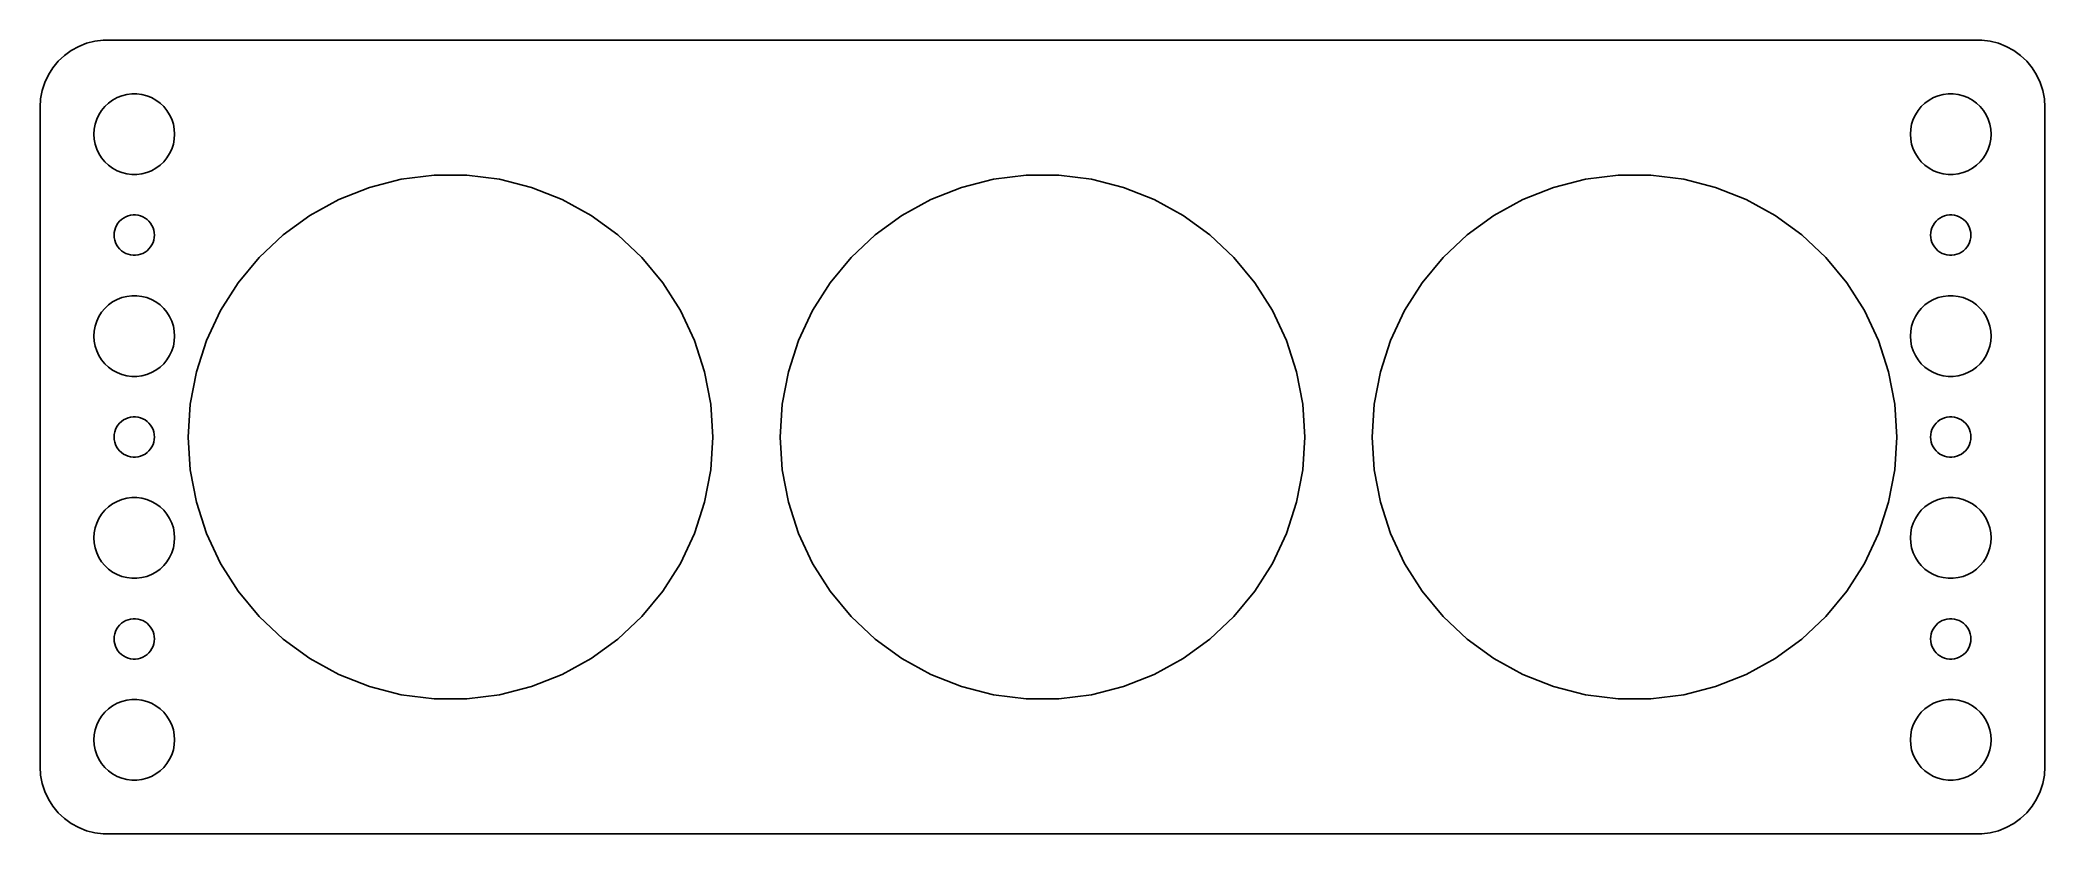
# Model space of a CAD drawing. Header units: metres. Extents: x -74 to 74, y -29 to 29.
import ezdxf

# ---------------------------------------------------------------- set-up
doc = ezdxf.new("R2010")
doc.units = ezdxf.units.M

msp = doc.modelspace()

# ---------------------------------------------------------------- linework, layer by layer
for p, q in [((-72.6871, 28.3526), (-73.1448, 27.9227)), ((-72.1791, 28.7216), (-72.6871, 28.3526)), ((-71.6289, 29.0241), (-72.1791, 28.7216)), ((-71.0451, 29.2553), (-71.6289, 29.0241)), ((-70.4369, 29.4114), (-71.0451, 29.2553)), ((-69.8139, 29.4901), (-70.4369, 29.4114)), ((69.8139, 29.4901), (-69.8139, 29.4901)), ((70.4369, 29.4114), (69.8139, 29.4901)), ((71.0451, 29.2553), (70.4369, 29.4114)), ((71.6289, 29.0241), (71.0451, 29.2553)), ((72.1791, 28.7216), (71.6289, 29.0241)), ((72.6871, 28.3526), (72.1791, 28.7216)), ((73.1448, 27.9227), (72.6871, 28.3526)), ((-73.8815, 26.9088), (-74.1489, 26.3406)), ((-73.5451, 27.4389), (-73.8815, 26.9088)), ((-73.1448, 27.9227), (-73.5451, 27.4389)), ((73.5451, 27.4389), (73.1448, 27.9227)), ((73.8815, 26.9088), (73.5451, 27.4389)), ((74.1489, 26.3406), (73.8815, 26.9088)), ((-74.3429, 25.7434), (-74.4606, 25.1267)), ((-74.1489, 26.3406), (-74.3429, 25.7434)), ((-68.7773, 25.2145), (-68.427, 25.3532)), ((-68.427, 25.3532), (-68.0621, 25.4469)), ((-68.0621, 25.4469), (-67.6884, 25.4941)), ((-67.6884, 25.4941), (-67.3116, 25.4941)), ((-67.3116, 25.4941), (-66.9379, 25.4469)), ((-66.9379, 25.4469), (-66.573, 25.3532)), ((-66.573, 25.3532), (-66.2227, 25.2145)), ((66.2227, 25.2145), (66.573, 25.3532)), ((66.573, 25.3532), (66.9379, 25.4469)), ((66.9379, 25.4469), (67.3116, 25.4941)), ((67.3116, 25.4941), (67.6884, 25.4941)), ((67.6884, 25.4941), (68.0621, 25.4469)), ((68.0621, 25.4469), (68.427, 25.3532)), ((68.427, 25.3532), (68.7773, 25.2145)), ((74.3429, 25.7434), (74.1489, 26.3406)), ((74.4606, 25.1267), (74.3429, 25.7434)), ((-74.4606, 25.1267), (-74.5, 24.5)), ((-74.5, 24.5), (-74.5, -24.5)), ((-70.2893, 23.6044), (-70.1289, 23.9453)), ((-70.1289, 23.9453), (-69.927, 24.2634)), ((-69.927, 24.2634), (-69.6869, 24.5536)), ((-69.6869, 24.5536), (-69.4123, 24.8115)), ((-69.4123, 24.8115), (-69.1075, 25.033)), ((-69.1075, 25.033), (-68.7773, 25.2145)), ((-66.2227, 25.2145), (-65.8925, 25.033)), ((-65.8925, 25.033), (-65.5877, 24.8115)), ((-65.5877, 24.8115), (-65.3131, 24.5536)), ((-65.3131, 24.5536), (-65.073, 24.2634)), ((-65.073, 24.2634), (-64.8711, 23.9453)), ((-64.8711, 23.9453), (-64.7107, 23.6044)), ((64.7107, 23.6044), (64.8711, 23.9453)), ((64.8711, 23.9453), (65.073, 24.2634)), ((65.073, 24.2634), (65.3131, 24.5536)), ((65.3131, 24.5536), (65.5877, 24.8115)), ((65.5877, 24.8115), (65.8925, 25.033)), ((65.8925, 25.033), (66.2227, 25.2145)), ((68.7773, 25.2145), (69.1075, 25.033)), ((69.1075, 25.033), (69.4123, 24.8115)), ((69.4123, 24.8115), (69.6869, 24.5536)), ((69.6869, 24.5536), (69.927, 24.2634)), ((69.927, 24.2634), (70.1289, 23.9453)), ((70.1289, 23.9453), (70.2893, 23.6044)), ((74.5, 24.5), (74.4606, 25.1267)), ((74.5, -24.5), (74.5, 24.5)), ((-70.5, 22.5), (-70.4763, 22.876)), ((-70.4763, 22.124), (-70.5, 22.5)), ((-70.4763, 22.876), (-70.4057, 23.2461)), ((-70.4057, 23.2461), (-70.2893, 23.6044)), ((-64.7107, 23.6044), (-64.5943, 23.2461)), ((-64.5943, 23.2461), (-64.5237, 22.876)), ((-64.5237, 22.876), (-64.5, 22.5)), ((-64.5, 22.5), (-64.5237, 22.124)), ((64.5, 22.5), (64.5237, 22.876)), ((64.5237, 22.124), (64.5, 22.5)), ((64.5237, 22.876), (64.5943, 23.2461)), ((64.5943, 23.2461), (64.7107, 23.6044)), ((70.2893, 23.6044), (70.4057, 23.2461)), ((70.4057, 23.2461), (70.4763, 22.876)), ((70.4763, 22.876), (70.5, 22.5)), ((70.5, 22.5), (70.4763, 22.124)), ((-70.4057, 21.7539), (-70.4763, 22.124)), ((-70.2893, 21.3956), (-70.4057, 21.7539)), ((-70.1289, 21.0547), (-70.2893, 21.3956)), ((-69.927, 20.7366), (-70.1289, 21.0547)), ((-64.8711, 21.0547), (-65.073, 20.7366)), ((-64.7107, 21.3956), (-64.8711, 21.0547)), ((-64.5943, 21.7539), (-64.7107, 21.3956)), ((-64.5237, 22.124), (-64.5943, 21.7539)), ((64.5943, 21.7539), (64.5237, 22.124)), ((64.7107, 21.3956), (64.5943, 21.7539)), ((64.8711, 21.0547), (64.7107, 21.3956)), ((65.073, 20.7366), (64.8711, 21.0547)), ((70.1289, 21.0547), (69.927, 20.7366)), ((70.2893, 21.3956), (70.1289, 21.0547)), ((70.4057, 21.7539), (70.2893, 21.3956)), ((70.4763, 22.124), (70.4057, 21.7539)), ((-69.6869, 20.4464), (-69.927, 20.7366)), ((-69.4123, 20.1884), (-69.6869, 20.4464)), ((-69.1075, 19.967), (-69.4123, 20.1884)), ((-68.7773, 19.7855), (-69.1075, 19.967)), ((-68.427, 19.6468), (-68.7773, 19.7855)), ((-68.0621, 19.5531), (-68.427, 19.6468)), ((-67.6884, 19.5059), (-68.0621, 19.5531)), ((-67.3116, 19.5059), (-67.6884, 19.5059)), ((-66.9379, 19.5531), (-67.3116, 19.5059)), ((-66.573, 19.6468), (-66.9379, 19.5531)), ((-66.2227, 19.7855), (-66.573, 19.6468)), ((-65.8925, 19.967), (-66.2227, 19.7855)), ((-65.5877, 20.1884), (-65.8925, 19.967)), ((-65.3131, 20.4464), (-65.5877, 20.1884)), ((-65.073, 20.7366), (-65.3131, 20.4464)), ((-47.6539, 19.1546), (-45.2244, 19.4615)), ((-45.2244, 19.4615), (-42.7756, 19.4615)), ((-42.7756, 19.4615), (-40.3461, 19.1546)), ((-3.65393, 19.1546), (-1.22441, 19.4615)), ((-1.22441, 19.4615), (1.22441, 19.4615)), ((1.22441, 19.4615), (3.65393, 19.1546)), ((40.3461, 19.1546), (42.7756, 19.4615)), ((42.7756, 19.4615), (45.2244, 19.4615)), ((45.2244, 19.4615), (47.6539, 19.1546)), ((65.3131, 20.4464), (65.073, 20.7366)), ((65.5877, 20.1884), (65.3131, 20.4464)), ((65.8925, 19.967), (65.5877, 20.1884)), ((66.2227, 19.7855), (65.8925, 19.967)), ((66.573, 19.6468), (66.2227, 19.7855)), ((66.9379, 19.5531), (66.573, 19.6468)), ((67.3116, 19.5059), (66.9379, 19.5531)), ((67.6884, 19.5059), (67.3116, 19.5059)), ((68.0621, 19.5531), (67.6884, 19.5059)), ((68.427, 19.6468), (68.0621, 19.5531)), ((68.7773, 19.7855), (68.427, 19.6468)), ((69.1075, 19.967), (68.7773, 19.7855)), ((69.4123, 20.1884), (69.1075, 19.967)), ((69.6869, 20.4464), (69.4123, 20.1884)), ((69.927, 20.7366), (69.6869, 20.4464)), ((-52.3027, 17.6441), (-50.0258, 18.5456)), ((-50.0258, 18.5456), (-47.6539, 19.1546)), ((-40.3461, 19.1546), (-37.9742, 18.5456)), ((-37.9742, 18.5456), (-35.6973, 17.6441)), ((-8.30269, 17.6441), (-6.02582, 18.5456)), ((-6.02582, 18.5456), (-3.65393, 19.1546)), ((3.65393, 19.1546), (6.02582, 18.5456)), ((6.02582, 18.5456), (8.30269, 17.6441)), ((35.6973, 17.6441), (37.9742, 18.5456)), ((37.9742, 18.5456), (40.3461, 19.1546)), ((47.6539, 19.1546), (50.0258, 18.5456)), ((50.0258, 18.5456), (52.3027, 17.6441)), ((-68.1387, 16.3572), (-67.9635, 16.4266)), ((-67.9635, 16.4266), (-67.7811, 16.4734)), ((-67.7811, 16.4734), (-67.5942, 16.497)), ((-67.5942, 16.497), (-67.4058, 16.497)), ((-67.4058, 16.497), (-67.2189, 16.4734)), ((-67.2189, 16.4734), (-67.0365, 16.4266)), ((-67.0365, 16.4266), (-66.8613, 16.3572)), ((-56.4298, 15.025), (-54.4486, 16.4644)), ((-54.4486, 16.4644), (-52.3027, 17.6441)), ((-35.6973, 17.6441), (-33.5514, 16.4644)), ((-33.5514, 16.4644), (-31.5702, 15.025)), ((-12.4298, 15.025), (-10.4486, 16.4644)), ((-10.4486, 16.4644), (-8.30269, 17.6441)), ((8.30269, 17.6441), (10.4486, 16.4644)), ((10.4486, 16.4644), (12.4298, 15.025)), ((31.5702, 15.025), (33.5514, 16.4644)), ((33.5514, 16.4644), (35.6973, 17.6441)), ((52.3027, 17.6441), (54.4486, 16.4644)), ((54.4486, 16.4644), (56.4298, 15.025)), ((66.8613, 16.3572), (67.0365, 16.4266)), ((67.0365, 16.4266), (67.2189, 16.4734)), ((67.2189, 16.4734), (67.4058, 16.497)), ((67.4058, 16.497), (67.5942, 16.497)), ((67.5942, 16.497), (67.7811, 16.4734)), ((67.7811, 16.4734), (67.9635, 16.4266)), ((67.9635, 16.4266), (68.1387, 16.3572)), ((-69, 15), (-68.9882, 15.188)), ((-68.9882, 14.812), (-69, 15)), ((-68.9882, 15.188), (-68.9529, 15.373)), ((-68.9529, 15.373), (-68.8947, 15.5522)), ((-68.8947, 15.5522), (-68.8145, 15.7226)), ((-68.8145, 15.7226), (-68.7135, 15.8817)), ((-68.7135, 15.8817), (-68.5934, 16.0268)), ((-68.5934, 16.0268), (-68.4561, 16.1558)), ((-68.4561, 16.1558), (-68.3037, 16.2665)), ((-68.3037, 16.2665), (-68.1387, 16.3572)), ((-66.8613, 16.3572), (-66.6963, 16.2665)), ((-66.6963, 16.2665), (-66.5439, 16.1558)), ((-66.5439, 16.1558), (-66.4065, 16.0268)), ((-66.4065, 16.0268), (-66.2865, 15.8817)), ((-66.2865, 15.8817), (-66.1855, 15.7226)), ((-66.1855, 15.7226), (-66.1053, 15.5522)), ((-66.1053, 15.5522), (-66.0471, 15.373)), ((-66.0471, 15.373), (-66.0118, 15.188)), ((-66.0118, 15.188), (-66, 15)), ((-66, 15), (-66.0118, 14.812)), ((-58.2149, 13.3487), (-56.4298, 15.025)), ((-31.5702, 15.025), (-29.7851, 13.3487)), ((-14.2149, 13.3487), (-12.4298, 15.025)), ((12.4298, 15.025), (14.2149, 13.3487)), ((29.7851, 13.3487), (31.5702, 15.025)), ((56.4298, 15.025), (58.2149, 13.3487)), ((66, 15), (66.0118, 15.188)), ((66.0118, 14.812), (66, 15)), ((66.0118, 15.188), (66.0471, 15.373)), ((66.0471, 15.373), (66.1053, 15.5522)), ((66.1053, 15.5522), (66.1855, 15.7226)), ((66.1855, 15.7226), (66.2865, 15.8817)), ((66.2865, 15.8817), (66.4065, 16.0268)), ((66.4065, 16.0268), (66.5439, 16.1558)), ((66.5439, 16.1558), (66.6963, 16.2665)), ((66.6963, 16.2665), (66.8613, 16.3572)), ((68.1387, 16.3572), (68.3037, 16.2665)), ((68.3037, 16.2665), (68.4561, 16.1558)), ((68.4561, 16.1558), (68.5934, 16.0268)), ((68.5934, 16.0268), (68.7135, 15.8817)), ((68.7135, 15.8817), (68.8145, 15.7226)), ((68.8145, 15.7226), (68.8947, 15.5522)), ((68.8947, 15.5522), (68.9529, 15.373)), ((68.9529, 15.373), (68.9882, 15.188)), ((68.9882, 15.188), (69, 15)), ((69, 15), (68.9882, 14.812)), ((-68.9529, 14.627), (-68.9882, 14.812)), ((-68.8947, 14.4478), (-68.9529, 14.627)), ((-68.8145, 14.2774), (-68.8947, 14.4478)), ((-68.7135, 14.1183), (-68.8145, 14.2774)), ((-68.5934, 13.9732), (-68.7135, 14.1183)), ((-68.4561, 13.8442), (-68.5934, 13.9732)), ((-68.3037, 13.7335), (-68.4561, 13.8442)), ((-68.1387, 13.6427), (-68.3037, 13.7335)), ((-67.9635, 13.5734), (-68.1387, 13.6427)), ((-67.7811, 13.5266), (-67.9635, 13.5734)), ((-67.5942, 13.5029), (-67.7811, 13.5266)), ((-67.4058, 13.5029), (-67.5942, 13.5029)), ((-67.2189, 13.5266), (-67.4058, 13.5029)), ((-67.0365, 13.5734), (-67.2189, 13.5266)), ((-66.8613, 13.6427), (-67.0365, 13.5734)), ((-66.6963, 13.7335), (-66.8613, 13.6427)), ((-66.5439, 13.8442), (-66.6963, 13.7335)), ((-66.4065, 13.9732), (-66.5439, 13.8442)), ((-66.2865, 14.1183), (-66.4065, 13.9732)), ((-66.1855, 14.2774), (-66.2865, 14.1183)), ((-66.1053, 14.4478), (-66.1855, 14.2774)), ((-66.0471, 14.627), (-66.1053, 14.4478)), ((-66.0118, 14.812), (-66.0471, 14.627)), ((66.0471, 14.627), (66.0118, 14.812)), ((66.1053, 14.4478), (66.0471, 14.627)), ((66.1855, 14.2774), (66.1053, 14.4478)), ((66.2865, 14.1183), (66.1855, 14.2774)), ((66.4065, 13.9732), (66.2865, 14.1183)), ((66.5439, 13.8442), (66.4065, 13.9732)), ((66.6963, 13.7335), (66.5439, 13.8442)), ((66.8613, 13.6427), (66.6963, 13.7335)), ((67.0365, 13.5734), (66.8613, 13.6427)), ((67.2189, 13.5266), (67.0365, 13.5734)), ((67.4058, 13.5029), (67.2189, 13.5266)), ((67.5942, 13.5029), (67.4058, 13.5029)), ((67.7811, 13.5266), (67.5942, 13.5029)), ((67.9635, 13.5734), (67.7811, 13.5266)), ((68.1387, 13.6427), (67.9635, 13.5734)), ((68.3037, 13.7335), (68.1387, 13.6427)), ((68.4561, 13.8442), (68.3037, 13.7335)), ((68.5934, 13.9732), (68.4561, 13.8442)), ((68.7135, 14.1183), (68.5934, 13.9732)), ((68.8145, 14.2774), (68.7135, 14.1183)), ((68.8947, 14.4478), (68.8145, 14.2774)), ((68.9529, 14.627), (68.8947, 14.4478)), ((68.9882, 14.812), (68.9529, 14.627)), ((-59.7758, 11.4618), (-58.2149, 13.3487)), ((-29.7851, 13.3487), (-28.2242, 11.4618)), ((-15.7758, 11.4618), (-14.2149, 13.3487)), ((14.2149, 13.3487), (15.7758, 11.4618)), ((28.2242, 11.4618), (29.7851, 13.3487)), ((58.2149, 13.3487), (59.7758, 11.4618)), ((-68.427, 10.3532), (-68.0621, 10.4469)), ((-68.0621, 10.4469), (-67.6884, 10.4941)), ((-67.6884, 10.4941), (-67.3116, 10.4941)), ((-67.3116, 10.4941), (-66.9379, 10.4469)), ((-66.9379, 10.4469), (-66.573, 10.3532)), ((-61.088, 9.3942), (-59.7758, 11.4618)), ((-28.2242, 11.4618), (-26.912, 9.3942)), ((-17.088, 9.3942), (-15.7758, 11.4618)), ((15.7758, 11.4618), (17.088, 9.3942)), ((26.912, 9.3942), (28.2242, 11.4618)), ((59.7758, 11.4618), (61.088, 9.3942)), ((66.573, 10.3532), (66.9379, 10.4469)), ((66.9379, 10.4469), (67.3116, 10.4941)), ((67.3116, 10.4941), (67.6884, 10.4941)), ((67.6884, 10.4941), (68.0621, 10.4469)), ((68.0621, 10.4469), (68.427, 10.3532)), ((-70.2893, 8.60437), (-70.1289, 8.94525)), ((-70.1289, 8.94525), (-69.927, 9.26335)), ((-69.927, 9.26335), (-69.6869, 9.55363)), ((-69.6869, 9.55363), (-69.4123, 9.81154)), ((-69.4123, 9.81154), (-69.1075, 10.033)), ((-69.1075, 10.033), (-68.7773, 10.2145)), ((-68.7773, 10.2145), (-68.427, 10.3532)), ((-66.573, 10.3532), (-66.2227, 10.2145)), ((-66.2227, 10.2145), (-65.8925, 10.033)), ((-65.8925, 10.033), (-65.5877, 9.81154)), ((-65.5877, 9.81154), (-65.3131, 9.55363)), ((-65.3131, 9.55363), (-65.073, 9.26335)), ((-65.073, 9.26335), (-64.8711, 8.94525)), ((-64.8711, 8.94525), (-64.7107, 8.60437)), ((-62.1306, 7.17842), (-61.088, 9.3942)), ((-26.912, 9.3942), (-25.8694, 7.17842)), ((-18.1306, 7.17842), (-17.088, 9.3942)), ((17.088, 9.3942), (18.1306, 7.17842)), ((25.8694, 7.17842), (26.912, 9.3942)), ((61.088, 9.3942), (62.1306, 7.17842)), ((64.7107, 8.60437), (64.8711, 8.94525)), ((64.8711, 8.94525), (65.073, 9.26335)), ((65.073, 9.26335), (65.3131, 9.55363)), ((65.3131, 9.55363), (65.5877, 9.81154)), ((65.5877, 9.81154), (65.8925, 10.033)), ((65.8925, 10.033), (66.2227, 10.2145)), ((66.2227, 10.2145), (66.573, 10.3532)), ((68.427, 10.3532), (68.7773, 10.2145)), ((68.7773, 10.2145), (69.1075, 10.033)), ((69.1075, 10.033), (69.4123, 9.81154)), ((69.4123, 9.81154), (69.6869, 9.55363)), ((69.6869, 9.55363), (69.927, 9.26335)), ((69.927, 9.26335), (70.1289, 8.94525)), ((70.1289, 8.94525), (70.2893, 8.60437)), ((-70.5, 7.5), (-70.4763, 7.87599)), ((-70.4763, 7.12399), (-70.5, 7.5)), ((-70.4763, 7.87599), (-70.4057, 8.24606)), ((-70.4057, 8.24606), (-70.2893, 8.60437)), ((-64.7107, 8.60437), (-64.5943, 8.24606)), ((-64.5943, 8.24606), (-64.5237, 7.87599)), ((-64.5237, 7.87599), (-64.5, 7.5)), ((-64.5, 7.5), (-64.5237, 7.12399)), ((64.5, 7.5), (64.5237, 7.87599)), ((64.5237, 7.12399), (64.5, 7.5)), ((64.5237, 7.87599), (64.5943, 8.24606)), ((64.5943, 8.24606), (64.7107, 8.60437)), ((70.2893, 8.60437), (70.4057, 8.24606)), ((70.4057, 8.24606), (70.4763, 7.87599)), ((70.4763, 7.87599), (70.5, 7.5)), ((70.5, 7.5), (70.4763, 7.12399)), ((-70.4057, 6.75392), (-70.4763, 7.12399)), ((-70.2893, 6.39561), (-70.4057, 6.75392)), ((-70.1289, 6.05473), (-70.2893, 6.39561)), ((-69.927, 5.73663), (-70.1289, 6.05473)), ((-64.8711, 6.05473), (-65.073, 5.73663)), ((-64.7107, 6.39561), (-64.8711, 6.05473)), ((-64.5943, 6.75392), (-64.7107, 6.39561)), ((-64.5237, 7.12399), (-64.5943, 6.75392)), ((-62.8874, 4.84944), (-62.1306, 7.17842)), ((-25.8694, 7.17842), (-25.1126, 4.84944)), ((-18.8874, 4.84944), (-18.1306, 7.17842)), ((18.1306, 7.17842), (18.8874, 4.84944)), ((25.1126, 4.84944), (25.8694, 7.17842)), ((62.1306, 7.17842), (62.8874, 4.84944)), ((64.5943, 6.75392), (64.5237, 7.12399)), ((64.7107, 6.39561), (64.5943, 6.75392)), ((64.8711, 6.05473), (64.7107, 6.39561)), ((65.073, 5.73663), (64.8711, 6.05473)), ((70.1289, 6.05473), (69.927, 5.73663)), ((70.2893, 6.39561), (70.1289, 6.05473)), ((70.4057, 6.75392), (70.2893, 6.39561)), ((70.4763, 7.12399), (70.4057, 6.75392)), ((-69.6869, 5.44635), (-69.927, 5.73663)), ((-69.4123, 5.18845), (-69.6869, 5.44635)), ((-69.1075, 4.96701), (-69.4123, 5.18845)), ((-68.7773, 4.78551), (-69.1075, 4.96701)), ((-68.427, 4.64682), (-68.7773, 4.78551)), ((-68.0621, 4.55313), (-68.427, 4.64682)), ((-67.6884, 4.50591), (-68.0621, 4.55313)), ((-67.3116, 4.50591), (-67.6884, 4.50591)), ((-66.9379, 4.55313), (-67.3116, 4.50591)), ((-66.573, 4.64682), (-66.9379, 4.55313)), ((-66.2227, 4.78551), (-66.573, 4.64682)), ((-65.8925, 4.96701), (-66.2227, 4.78551)), ((-65.5877, 5.18845), (-65.8925, 4.96701)), ((-65.3131, 5.44635), (-65.5877, 5.18845)), ((-65.073, 5.73663), (-65.3131, 5.44635)), ((-63.3462, 2.44398), (-62.8874, 4.84944)), ((-25.1126, 4.84944), (-24.6538, 2.44398)), ((-19.3462, 2.44398), (-18.8874, 4.84944)), ((18.8874, 4.84944), (19.3462, 2.44398)), ((24.6538, 2.44398), (25.1126, 4.84944)), ((62.8874, 4.84944), (63.3462, 2.44398)), ((65.3131, 5.44635), (65.073, 5.73663)), ((65.5877, 5.18845), (65.3131, 5.44635)), ((65.8925, 4.96701), (65.5877, 5.18845)), ((66.2227, 4.78551), (65.8925, 4.96701)), ((66.573, 4.64682), (66.2227, 4.78551)), ((66.9379, 4.55313), (66.573, 4.64682)), ((67.3116, 4.50591), (66.9379, 4.55313)), ((67.6884, 4.50591), (67.3116, 4.50591)), ((68.0621, 4.55313), (67.6884, 4.50591)), ((68.427, 4.64682), (68.0621, 4.55313)), ((68.7773, 4.78551), (68.427, 4.64682)), ((69.1075, 4.96701), (68.7773, 4.78551)), ((69.4123, 5.18845), (69.1075, 4.96701)), ((69.6869, 5.44635), (69.4123, 5.18845)), ((69.927, 5.73663), (69.6869, 5.44635)), ((-67.7811, 1.47342), (-67.5942, 1.49704)), ((-67.5942, 1.49704), (-67.4058, 1.49704)), ((-67.4058, 1.49704), (-67.2189, 1.47342)), ((-63.5, 0), (-63.3462, 2.44398)), ((-24.6538, 2.44398), (-24.5, 0)), ((-19.5, 0), (-19.3462, 2.44398)), ((19.3462, 2.44398), (19.5, 0)), ((24.5, 0), (24.6538, 2.44398)), ((63.3462, 2.44398), (63.5, 0)), ((67.2189, 1.47342), (67.4058, 1.49704)), ((67.4058, 1.49704), (67.5942, 1.49704)), ((67.5942, 1.49704), (67.7811, 1.47342)), ((-69, 0), (-68.9882, 0.187988)), ((-68.9882, -0.187988), (-69, 0)), ((-68.9882, 0.187988), (-68.9529, 0.373032)), ((-68.9529, 0.373032), (-68.8947, 0.552185)), ((-68.8947, 0.552185), (-68.8145, 0.722626)), ((-68.8145, 0.722626), (-68.7135, 0.881668)), ((-68.7135, 0.881668), (-68.5934, 1.02681)), ((-68.5934, 1.02681), (-68.4561, 1.15576)), ((-68.4561, 1.15576), (-68.3037, 1.26648)), ((-68.3037, 1.26648), (-68.1387, 1.35724)), ((-68.1387, 1.35724), (-67.9635, 1.42657)), ((-67.9635, 1.42657), (-67.7811, 1.47342)), ((-67.2189, 1.47342), (-67.0365, 1.42657)), ((-67.0365, 1.42657), (-66.8613, 1.35724)), ((-66.8613, 1.35724), (-66.6963, 1.26648)), ((-66.6963, 1.26648), (-66.5439, 1.15576)), ((-66.5439, 1.15576), (-66.4065, 1.02681)), ((-66.4065, 1.02681), (-66.2865, 0.881668)), ((-66.2865, 0.881668), (-66.1855, 0.722626)), ((-66.1855, 0.722626), (-66.1053, 0.552185)), ((-66.1053, 0.552185), (-66.0471, 0.373032)), ((-66.0471, 0.373032), (-66.0118, 0.187988)), ((-66.0118, 0.187988), (-66, 0)), ((-66, 0), (-66.0118, -0.187988)), ((-63.3462, -2.44398), (-63.5, 0)), ((-24.5, 0), (-24.6538, -2.44398)), ((-19.3462, -2.44398), (-19.5, 0)), ((19.5, 0), (19.3462, -2.44398)), ((24.6538, -2.44398), (24.5, 0)), ((63.5, 0), (63.3462, -2.44398)), ((66, 0), (66.0118, 0.187988)), ((66.0118, -0.187988), (66, 0)), ((66.0118, 0.187988), (66.0471, 0.373032)), ((66.0471, 0.373032), (66.1053, 0.552185)), ((66.1053, 0.552185), (66.1855, 0.722626)), ((66.1855, 0.722626), (66.2865, 0.881668)), ((66.2865, 0.881668), (66.4065, 1.02681)), ((66.4065, 1.02681), (66.5439, 1.15576)), ((66.5439, 1.15576), (66.6963, 1.26648)), ((66.6963, 1.26648), (66.8613, 1.35724)), ((66.8613, 1.35724), (67.0365, 1.42657)), ((67.0365, 1.42657), (67.2189, 1.47342)), ((67.7811, 1.47342), (67.9635, 1.42657)), ((67.9635, 1.42657), (68.1387, 1.35724)), ((68.1387, 1.35724), (68.3037, 1.26648)), ((68.3037, 1.26648), (68.4561, 1.15576)), ((68.4561, 1.15576), (68.5934, 1.02681)), ((68.5934, 1.02681), (68.7135, 0.881668)), ((68.7135, 0.881668), (68.8145, 0.722626)), ((68.8145, 0.722626), (68.8947, 0.552185)), ((68.8947, 0.552185), (68.9529, 0.373032)), ((68.9529, 0.373032), (68.9882, 0.187988)), ((68.9882, 0.187988), (69, 0)), ((69, 0), (68.9882, -0.187988)), ((-68.9529, -0.373032), (-68.9882, -0.187988)), ((-68.8947, -0.552185), (-68.9529, -0.373032)), ((-68.8145, -0.722626), (-68.8947, -0.552185)), ((-68.7135, -0.881668), (-68.8145, -0.722626)), ((-68.5934, -1.02681), (-68.7135, -0.881668)), ((-68.4561, -1.15576), (-68.5934, -1.02681)), ((-68.3037, -1.26648), (-68.4561, -1.15576)), ((-68.1387, -1.35724), (-68.3037, -1.26648)), ((-67.9635, -1.42657), (-68.1387, -1.35724)), ((-67.7811, -1.47342), (-67.9635, -1.42657)), ((-67.5942, -1.49704), (-67.7811, -1.47342)), ((-67.2189, -1.47342), (-67.4058, -1.49704)), ((-67.0365, -1.42657), (-67.2189, -1.47342)), ((-66.8613, -1.35724), (-67.0365, -1.42657)), ((-66.6963, -1.26648), (-66.8613, -1.35724)), ((-66.5439, -1.15576), (-66.6963, -1.26648)), ((-66.4065, -1.02681), (-66.5439, -1.15576)), ((-66.2865, -0.881668), (-66.4065, -1.02681)), ((-66.1855, -0.722626), (-66.2865, -0.881668)), ((-66.1053, -0.552185), (-66.1855, -0.722626)), ((-66.0471, -0.373032), (-66.1053, -0.552185)), ((-66.0118, -0.187988), (-66.0471, -0.373032)), ((66.0471, -0.373032), (66.0118, -0.187988)), ((66.1053, -0.552185), (66.0471, -0.373032)), ((66.1855, -0.722626), (66.1053, -0.552185)), ((66.2865, -0.881668), (66.1855, -0.722626)), ((66.4065, -1.02681), (66.2865, -0.881668)), ((66.5439, -1.15576), (66.4065, -1.02681)), ((66.6963, -1.26648), (66.5439, -1.15576)), ((66.8613, -1.35724), (66.6963, -1.26648)), ((67.0365, -1.42657), (66.8613, -1.35724)), ((67.2189, -1.47342), (67.0365, -1.42657)), ((67.4058, -1.49704), (67.2189, -1.47342)), ((67.7811, -1.47342), (67.5942, -1.49704)), ((67.9635, -1.42657), (67.7811, -1.47342)), ((68.1387, -1.35724), (67.9635, -1.42657)), ((68.3037, -1.26648), (68.1387, -1.35724)), ((68.4561, -1.15576), (68.3037, -1.26648)), ((68.5934, -1.02681), (68.4561, -1.15576)), ((68.7135, -0.881668), (68.5934, -1.02681)), ((68.8145, -0.722626), (68.7135, -0.881668)), ((68.8947, -0.552185), (68.8145, -0.722626)), ((68.9529, -0.373032), (68.8947, -0.552185)), ((68.9882, -0.187988), (68.9529, -0.373032)), ((-67.4058, -1.49704), (-67.5942, -1.49704)), ((-62.8874, -4.84944), (-63.3462, -2.44398)), ((-24.6538, -2.44398), (-25.1126, -4.84944)), ((-18.8874, -4.84944), (-19.3462, -2.44398)), ((19.3462, -2.44398), (18.8874, -4.84944)), ((25.1126, -4.84944), (24.6538, -2.44398)), ((63.3462, -2.44398), (62.8874, -4.84944)), ((67.5942, -1.49704), (67.4058, -1.49704)), ((-70.1289, -6.05473), (-69.927, -5.73663)), ((-69.927, -5.73663), (-69.6869, -5.44635)), ((-69.6869, -5.44635), (-69.4123, -5.18845)), ((-69.4123, -5.18845), (-69.1075, -4.96701)), ((-69.1075, -4.96701), (-68.7773, -4.78551)), ((-68.7773, -4.78551), (-68.427, -4.64682)), ((-68.427, -4.64682), (-68.0621, -4.55313)), ((-68.0621, -4.55313), (-67.6884, -4.50591)), ((-67.6884, -4.50591), (-67.3116, -4.50591)), ((-67.3116, -4.50591), (-66.9379, -4.55313)), ((-66.9379, -4.55313), (-66.573, -4.64682)), ((-66.573, -4.64682), (-66.2227, -4.78551)), ((-66.2227, -4.78551), (-65.8925, -4.96701)), ((-65.8925, -4.96701), (-65.5877, -5.18845)), ((-65.5877, -5.18845), (-65.3131, -5.44635)), ((-65.3131, -5.44635), (-65.073, -5.73663)), ((-65.073, -5.73663), (-64.8711, -6.05473)), ((-62.1306, -7.17842), (-62.8874, -4.84944)), ((-25.1126, -4.84944), (-25.8694, -7.17842)), ((-18.1306, -7.17842), (-18.8874, -4.84944)), ((18.8874, -4.84944), (18.1306, -7.17842)), ((25.8694, -7.17842), (25.1126, -4.84944)), ((62.8874, -4.84944), (62.1306, -7.17842)), ((64.8711, -6.05473), (65.073, -5.73663)), ((65.073, -5.73663), (65.3131, -5.44635)), ((65.3131, -5.44635), (65.5877, -5.18845)), ((65.5877, -5.18845), (65.8925, -4.96701)), ((65.8925, -4.96701), (66.2227, -4.78551)), ((66.2227, -4.78551), (66.573, -4.64682)), ((66.573, -4.64682), (66.9379, -4.55313)), ((66.9379, -4.55313), (67.3116, -4.50591)), ((67.3116, -4.50591), (67.6884, -4.50591)), ((67.6884, -4.50591), (68.0621, -4.55313)), ((68.0621, -4.55313), (68.427, -4.64682)), ((68.427, -4.64682), (68.7773, -4.78551)), ((68.7773, -4.78551), (69.1075, -4.96701)), ((69.1075, -4.96701), (69.4123, -5.18845)), ((69.4123, -5.18845), (69.6869, -5.44635)), ((69.6869, -5.44635), (69.927, -5.73663)), ((69.927, -5.73663), (70.1289, -6.05473)), ((-70.5, -7.5), (-70.4763, -7.12399)), ((-70.4763, -7.12399), (-70.4057, -6.75392)), ((-70.4057, -6.75392), (-70.2893, -6.39561)), ((-70.2893, -6.39561), (-70.1289, -6.05473)), ((-64.8711, -6.05473), (-64.7107, -6.39561)), ((-64.7107, -6.39561), (-64.5943, -6.75392)), ((-64.5943, -6.75392), (-64.5237, -7.12399)), ((-64.5237, -7.12399), (-64.5, -7.5)), ((-61.088, -9.3942), (-62.1306, -7.17842)), ((-25.8694, -7.17842), (-26.912, -9.3942)), ((-17.088, -9.3942), (-18.1306, -7.17842)), ((18.1306, -7.17842), (17.088, -9.3942)), ((26.912, -9.3942), (25.8694, -7.17842)), ((62.1306, -7.17842), (61.088, -9.3942)), ((64.5, -7.5), (64.5237, -7.12399)), ((64.5237, -7.12399), (64.5943, -6.75392)), ((64.5943, -6.75392), (64.7107, -6.39561)), ((64.7107, -6.39561), (64.8711, -6.05473)), ((70.1289, -6.05473), (70.2893, -6.39561)), ((70.2893, -6.39561), (70.4057, -6.75392)), ((70.4057, -6.75392), (70.4763, -7.12399)), ((70.4763, -7.12399), (70.5, -7.5)), ((-70.4763, -7.87599), (-70.5, -7.5)), ((-70.4057, -8.24606), (-70.4763, -7.87599)), ((-70.2893, -8.60437), (-70.4057, -8.24606)), ((-70.1289, -8.94525), (-70.2893, -8.60437)), ((-64.7107, -8.60437), (-64.8711, -8.94525)), ((-64.5943, -8.24606), (-64.7107, -8.60437)), ((-64.5237, -7.87599), (-64.5943, -8.24606)), ((-64.5, -7.5), (-64.5237, -7.87599)), ((64.5237, -7.87599), (64.5, -7.5)), ((64.5943, -8.24606), (64.5237, -7.87599)), ((64.7107, -8.60437), (64.5943, -8.24606)), ((64.8711, -8.94525), (64.7107, -8.60437)), ((70.2893, -8.60437), (70.1289, -8.94525)), ((70.4057, -8.24606), (70.2893, -8.60437)), ((70.4763, -7.87599), (70.4057, -8.24606)), ((70.5, -7.5), (70.4763, -7.87599)), ((-69.927, -9.26335), (-70.1289, -8.94525)), ((-69.6869, -9.55363), (-69.927, -9.26335)), ((-69.4123, -9.81154), (-69.6869, -9.55363)), ((-69.1075, -10.033), (-69.4123, -9.81154)), ((-68.7773, -10.2145), (-69.1075, -10.033)), ((-68.427, -10.3532), (-68.7773, -10.2145)), ((-68.0621, -10.4469), (-68.427, -10.3532)), ((-66.573, -10.3532), (-66.9379, -10.4469)), ((-66.2227, -10.2145), (-66.573, -10.3532)), ((-65.8925, -10.033), (-66.2227, -10.2145)), ((-65.5877, -9.81154), (-65.8925, -10.033)), ((-65.3131, -9.55363), (-65.5877, -9.81154)), ((-65.073, -9.26335), (-65.3131, -9.55363)), ((-64.8711, -8.94525), (-65.073, -9.26335)), ((-59.7758, -11.4618), (-61.088, -9.3942)), ((-26.912, -9.3942), (-28.2242, -11.4618)), ((-15.7758, -11.4618), (-17.088, -9.3942)), ((17.088, -9.3942), (15.7758, -11.4618)), ((28.2242, -11.4618), (26.912, -9.3942)), ((61.088, -9.3942), (59.7758, -11.4618)), ((65.073, -9.26335), (64.8711, -8.94525)), ((65.3131, -9.55363), (65.073, -9.26335)), ((65.5877, -9.81154), (65.3131, -9.55363)), ((65.8925, -10.033), (65.5877, -9.81154)), ((66.2227, -10.2145), (65.8925, -10.033)), ((66.573, -10.3532), (66.2227, -10.2145)), ((66.9379, -10.4469), (66.573, -10.3532)), ((68.427, -10.3532), (68.0621, -10.4469)), ((68.7773, -10.2145), (68.427, -10.3532)), ((69.1075, -10.033), (68.7773, -10.2145)), ((69.4123, -9.81154), (69.1075, -10.033)), ((69.6869, -9.55363), (69.4123, -9.81154)), ((69.927, -9.26335), (69.6869, -9.55363)), ((70.1289, -8.94525), (69.927, -9.26335)), ((-67.6884, -10.4941), (-68.0621, -10.4469)), ((-67.3116, -10.4941), (-67.6884, -10.4941)), ((-66.9379, -10.4469), (-67.3116, -10.4941)), ((-58.2149, -13.3487), (-59.7758, -11.4618)), ((-28.2242, -11.4618), (-29.7851, -13.3487)), ((-14.2149, -13.3487), (-15.7758, -11.4618)), ((15.7758, -11.4618), (14.2149, -13.3487)), ((29.7851, -13.3487), (28.2242, -11.4618)), ((59.7758, -11.4618), (58.2149, -13.3487)), ((67.3116, -10.4941), (66.9379, -10.4469)), ((67.6884, -10.4941), (67.3116, -10.4941)), ((68.0621, -10.4469), (67.6884, -10.4941)), ((-56.4298, -15.025), (-58.2149, -13.3487)), ((-29.7851, -13.3487), (-31.5702, -15.025)), ((-12.4298, -15.025), (-14.2149, -13.3487)), ((14.2149, -13.3487), (12.4298, -15.025)), ((31.5702, -15.025), (29.7851, -13.3487)), ((58.2149, -13.3487), (56.4298, -15.025)), ((-69, -15), (-68.9882, -14.812)), ((-68.9882, -14.812), (-68.9529, -14.627)), ((-68.9529, -14.627), (-68.8947, -14.4478)), ((-68.8947, -14.4478), (-68.8145, -14.2774)), ((-68.8145, -14.2774), (-68.7135, -14.1183)), ((-68.7135, -14.1183), (-68.5934, -13.9732)), ((-68.5934, -13.9732), (-68.4561, -13.8442)), ((-68.4561, -13.8442), (-68.3037, -13.7335)), ((-68.3037, -13.7335), (-68.1387, -13.6427)), ((-68.1387, -13.6427), (-67.9635, -13.5734)), ((-67.9635, -13.5734), (-67.7811, -13.5266)), ((-67.7811, -13.5266), (-67.5942, -13.5029)), ((-67.5942, -13.5029), (-67.4058, -13.5029)), ((-67.4058, -13.5029), (-67.2189, -13.5266)), ((-67.2189, -13.5266), (-67.0365, -13.5734)), ((-67.0365, -13.5734), (-66.8613, -13.6427)), ((-66.8613, -13.6427), (-66.6963, -13.7335)), ((-66.6963, -13.7335), (-66.5439, -13.8442)), ((-66.5439, -13.8442), (-66.4065, -13.9732)), ((-66.4065, -13.9732), (-66.2865, -14.1183)), ((-66.2865, -14.1183), (-66.1855, -14.2774)), ((-66.1855, -14.2774), (-66.1053, -14.4478)), ((-66.1053, -14.4478), (-66.0471, -14.627)), ((-66.0471, -14.627), (-66.0118, -14.812)), ((-66.0118, -14.812), (-66, -15)), ((66, -15), (66.0118, -14.812)), ((66.0118, -14.812), (66.0471, -14.627)), ((66.0471, -14.627), (66.1053, -14.4478)), ((66.1053, -14.4478), (66.1855, -14.2774)), ((66.1855, -14.2774), (66.2865, -14.1183)), ((66.2865, -14.1183), (66.4065, -13.9732)), ((66.4065, -13.9732), (66.5439, -13.8442)), ((66.5439, -13.8442), (66.6963, -13.7335)), ((66.6963, -13.7335), (66.8613, -13.6427)), ((66.8613, -13.6427), (67.0365, -13.5734)), ((67.0365, -13.5734), (67.2189, -13.5266)), ((67.2189, -13.5266), (67.4058, -13.5029)), ((67.4058, -13.5029), (67.5942, -13.5029)), ((67.5942, -13.5029), (67.7811, -13.5266)), ((67.7811, -13.5266), (67.9635, -13.5734)), ((67.9635, -13.5734), (68.1387, -13.6427)), ((68.1387, -13.6427), (68.3037, -13.7335)), ((68.3037, -13.7335), (68.4561, -13.8442)), ((68.4561, -13.8442), (68.5934, -13.9732)), ((68.5934, -13.9732), (68.7135, -14.1183)), ((68.7135, -14.1183), (68.8145, -14.2774)), ((68.8145, -14.2774), (68.8947, -14.4478)), ((68.8947, -14.4478), (68.9529, -14.627)), ((68.9529, -14.627), (68.9882, -14.812)), ((68.9882, -14.812), (69, -15)), ((-68.9882, -15.188), (-69, -15)), ((-68.9529, -15.373), (-68.9882, -15.188)), ((-68.8947, -15.5522), (-68.9529, -15.373)), ((-68.8145, -15.7226), (-68.8947, -15.5522)), ((-68.7135, -15.8817), (-68.8145, -15.7226)), ((-68.5934, -16.0268), (-68.7135, -15.8817)), ((-68.4561, -16.1558), (-68.5934, -16.0268)), ((-68.3037, -16.2665), (-68.4561, -16.1558)), ((-68.1387, -16.3572), (-68.3037, -16.2665)), ((-67.9635, -16.4266), (-68.1387, -16.3572)), ((-66.8613, -16.3572), (-67.0365, -16.4266)), ((-66.6963, -16.2665), (-66.8613, -16.3572)), ((-66.5439, -16.1558), (-66.6963, -16.2665)), ((-66.4065, -16.0268), (-66.5439, -16.1558)), ((-66.2865, -15.8817), (-66.4065, -16.0268)), ((-66.1855, -15.7226), (-66.2865, -15.8817)), ((-66.1053, -15.5522), (-66.1855, -15.7226)), ((-66.0471, -15.373), (-66.1053, -15.5522)), ((-66.0118, -15.188), (-66.0471, -15.373)), ((-66, -15), (-66.0118, -15.188)), ((-54.4486, -16.4644), (-56.4298, -15.025)), ((-31.5702, -15.025), (-33.5514, -16.4644)), ((-10.4486, -16.4644), (-12.4298, -15.025)), ((12.4298, -15.025), (10.4486, -16.4644)), ((33.5514, -16.4644), (31.5702, -15.025)), ((56.4298, -15.025), (54.4486, -16.4644)), ((66.0118, -15.188), (66, -15)), ((66.0471, -15.373), (66.0118, -15.188)), ((66.1053, -15.5522), (66.0471, -15.373)), ((66.1855, -15.7226), (66.1053, -15.5522)), ((66.2865, -15.8817), (66.1855, -15.7226)), ((66.4065, -16.0268), (66.2865, -15.8817)), ((66.5439, -16.1558), (66.4065, -16.0268)), ((66.6963, -16.2665), (66.5439, -16.1558)), ((66.8613, -16.3572), (66.6963, -16.2665)), ((67.0365, -16.4266), (66.8613, -16.3572)), ((68.1387, -16.3572), (67.9635, -16.4266)), ((68.3037, -16.2665), (68.1387, -16.3572)), ((68.4561, -16.1558), (68.3037, -16.2665)), ((68.5934, -16.0268), (68.4561, -16.1558)), ((68.7135, -15.8817), (68.5934, -16.0268)), ((68.8145, -15.7226), (68.7135, -15.8817)), ((68.8947, -15.5522), (68.8145, -15.7226)), ((68.9529, -15.373), (68.8947, -15.5522)), ((68.9882, -15.188), (68.9529, -15.373)), ((69, -15), (68.9882, -15.188)), ((-67.7811, -16.4734), (-67.9635, -16.4266)), ((-67.5942, -16.497), (-67.7811, -16.4734)), ((-67.4058, -16.497), (-67.5942, -16.497)), ((-67.2189, -16.4734), (-67.4058, -16.497)), ((-67.0365, -16.4266), (-67.2189, -16.4734)), ((-52.3027, -17.6441), (-54.4486, -16.4644)), ((-50.0258, -18.5456), (-52.3027, -17.6441)), ((-35.6973, -17.6441), (-37.9742, -18.5456)), ((-33.5514, -16.4644), (-35.6973, -17.6441)), ((-8.30269, -17.6441), (-10.4486, -16.4644)), ((-6.02582, -18.5456), (-8.30269, -17.6441)), ((8.30269, -17.6441), (6.02582, -18.5456)), ((10.4486, -16.4644), (8.30269, -17.6441)), ((35.6973, -17.6441), (33.5514, -16.4644)), ((37.9742, -18.5456), (35.6973, -17.6441)), ((52.3027, -17.6441), (50.0258, -18.5456)), ((54.4486, -16.4644), (52.3027, -17.6441)), ((67.2189, -16.4734), (67.0365, -16.4266)), ((67.4058, -16.497), (67.2189, -16.4734)), ((67.5942, -16.497), (67.4058, -16.497)), ((67.7811, -16.4734), (67.5942, -16.497)), ((67.9635, -16.4266), (67.7811, -16.4734)), ((-47.6539, -19.1546), (-50.0258, -18.5456)), ((-45.2244, -19.4615), (-47.6539, -19.1546)), ((-40.3461, -19.1546), (-42.7756, -19.4615)), ((-37.9742, -18.5456), (-40.3461, -19.1546)), ((-3.65393, -19.1546), (-6.02582, -18.5456)), ((-1.22441, -19.4615), (-3.65393, -19.1546)), ((3.65393, -19.1546), (1.22441, -19.4615)), ((6.02582, -18.5456), (3.65393, -19.1546)), ((40.3461, -19.1546), (37.9742, -18.5456)), ((42.7756, -19.4615), (40.3461, -19.1546)), ((47.6539, -19.1546), (45.2244, -19.4615)), ((50.0258, -18.5456), (47.6539, -19.1546)), ((-70.1289, -21.0547), (-69.927, -20.7366)), ((-69.927, -20.7366), (-69.6869, -20.4464)), ((-69.6869, -20.4464), (-69.4123, -20.1884)), ((-69.4123, -20.1884), (-69.1075, -19.967)), ((-69.1075, -19.967), (-68.7773, -19.7855)), ((-68.7773, -19.7855), (-68.427, -19.6468)), ((-68.427, -19.6468), (-68.0621, -19.5531)), ((-68.0621, -19.5531), (-67.6884, -19.5059)), ((-67.6884, -19.5059), (-67.3116, -19.5059)), ((-67.3116, -19.5059), (-66.9379, -19.5531)), ((-66.9379, -19.5531), (-66.573, -19.6468)), ((-66.573, -19.6468), (-66.2227, -19.7855)), ((-66.2227, -19.7855), (-65.8925, -19.967)), ((-65.8925, -19.967), (-65.5877, -20.1884)), ((-65.5877, -20.1884), (-65.3131, -20.4464)), ((-65.3131, -20.4464), (-65.073, -20.7366)), ((-65.073, -20.7366), (-64.8711, -21.0547)), ((-42.7756, -19.4615), (-45.2244, -19.4615)), ((1.22441, -19.4615), (-1.22441, -19.4615)), ((45.2244, -19.4615), (42.7756, -19.4615)), ((64.8711, -21.0547), (65.073, -20.7366)), ((65.073, -20.7366), (65.3131, -20.4464)), ((65.3131, -20.4464), (65.5877, -20.1884)), ((65.5877, -20.1884), (65.8925, -19.967)), ((65.8925, -19.967), (66.2227, -19.7855)), ((66.2227, -19.7855), (66.573, -19.6468)), ((66.573, -19.6468), (66.9379, -19.5531)), ((66.9379, -19.5531), (67.3116, -19.5059)), ((67.3116, -19.5059), (67.6884, -19.5059)), ((67.6884, -19.5059), (68.0621, -19.5531)), ((68.0621, -19.5531), (68.427, -19.6468)), ((68.427, -19.6468), (68.7773, -19.7855)), ((68.7773, -19.7855), (69.1075, -19.967)), ((69.1075, -19.967), (69.4123, -20.1884)), ((69.4123, -20.1884), (69.6869, -20.4464)), ((69.6869, -20.4464), (69.927, -20.7366)), ((69.927, -20.7366), (70.1289, -21.0547)), ((-70.5, -22.5), (-70.4763, -22.124)), ((-70.4763, -22.124), (-70.4057, -21.7539)), ((-70.4057, -21.7539), (-70.2893, -21.3956)), ((-70.2893, -21.3956), (-70.1289, -21.0547)), ((-64.8711, -21.0547), (-64.7107, -21.3956)), ((-64.7107, -21.3956), (-64.5943, -21.7539)), ((-64.5943, -21.7539), (-64.5237, -22.124)), ((-64.5237, -22.124), (-64.5, -22.5)), ((64.5, -22.5), (64.5237, -22.124)), ((64.5237, -22.124), (64.5943, -21.7539)), ((64.5943, -21.7539), (64.7107, -21.3956)), ((64.7107, -21.3956), (64.8711, -21.0547)), ((70.1289, -21.0547), (70.2893, -21.3956)), ((70.2893, -21.3956), (70.4057, -21.7539)), ((70.4057, -21.7539), (70.4763, -22.124)), ((70.4763, -22.124), (70.5, -22.5)), ((-70.4763, -22.876), (-70.5, -22.5)), ((-70.4057, -23.2461), (-70.4763, -22.876)), ((-70.2893, -23.6044), (-70.4057, -23.2461)), ((-70.1289, -23.9453), (-70.2893, -23.6044)), ((-64.7107, -23.6044), (-64.8711, -23.9453)), ((-64.5943, -23.2461), (-64.7107, -23.6044)), ((-64.5237, -22.876), (-64.5943, -23.2461)), ((-64.5, -22.5), (-64.5237, -22.876)), ((64.5237, -22.876), (64.5, -22.5)), ((64.5943, -23.2461), (64.5237, -22.876)), ((64.7107, -23.6044), (64.5943, -23.2461)), ((64.8711, -23.9453), (64.7107, -23.6044)), ((70.2893, -23.6044), (70.1289, -23.9453)), ((70.4057, -23.2461), (70.2893, -23.6044)), ((70.4763, -22.876), (70.4057, -23.2461)), ((70.5, -22.5), (70.4763, -22.876)), ((-74.5, -24.5), (-74.4606, -25.1267)), ((-74.4606, -25.1267), (-74.3429, -25.7434)), ((-69.927, -24.2634), (-70.1289, -23.9453)), ((-69.6869, -24.5536), (-69.927, -24.2634)), ((-69.4123, -24.8115), (-69.6869, -24.5536)), ((-69.1075, -25.033), (-69.4123, -24.8115)), ((-68.7773, -25.2145), (-69.1075, -25.033)), ((-68.427, -25.3532), (-68.7773, -25.2145)), ((-66.2227, -25.2145), (-66.573, -25.3532)), ((-65.8925, -25.033), (-66.2227, -25.2145)), ((-65.5877, -24.8115), (-65.8925, -25.033)), ((-65.3131, -24.5536), (-65.5877, -24.8115)), ((-65.073, -24.2634), (-65.3131, -24.5536)), ((-64.8711, -23.9453), (-65.073, -24.2634)), ((65.073, -24.2634), (64.8711, -23.9453)), ((65.3131, -24.5536), (65.073, -24.2634)), ((65.5877, -24.8115), (65.3131, -24.5536)), ((65.8925, -25.033), (65.5877, -24.8115)), ((66.2227, -25.2145), (65.8925, -25.033)), ((66.573, -25.3532), (66.2227, -25.2145)), ((68.7773, -25.2145), (68.427, -25.3532)), ((69.1075, -25.033), (68.7773, -25.2145)), ((69.4123, -24.8115), (69.1075, -25.033)), ((69.6869, -24.5536), (69.4123, -24.8115)), ((69.927, -24.2634), (69.6869, -24.5536)), ((70.1289, -23.9453), (69.927, -24.2634)), ((74.3429, -25.7434), (74.4606, -25.1267)), ((74.4606, -25.1267), (74.5, -24.5)), ((-74.3429, -25.7434), (-74.1489, -26.3406)), ((-74.1489, -26.3406), (-73.8815, -26.9088)), ((-68.0621, -25.4469), (-68.427, -25.3532)), ((-67.6884, -25.4941), (-68.0621, -25.4469)), ((-67.3116, -25.4941), (-67.6884, -25.4941)), ((-66.9379, -25.4469), (-67.3116, -25.4941)), ((-66.573, -25.3532), (-66.9379, -25.4469)), ((66.9379, -25.4469), (66.573, -25.3532)), ((67.3116, -25.4941), (66.9379, -25.4469)), ((67.6884, -25.4941), (67.3116, -25.4941)), ((68.0621, -25.4469), (67.6884, -25.4941)), ((68.427, -25.3532), (68.0621, -25.4469)), ((73.8815, -26.9088), (74.1489, -26.3406)), ((74.1489, -26.3406), (74.3429, -25.7434)), ((-73.8815, -26.9088), (-73.5451, -27.4389)), ((-73.5451, -27.4389), (-73.1448, -27.9227)), ((-73.1448, -27.9227), (-72.6871, -28.3526)), ((72.6871, -28.3526), (73.1448, -27.9227)), ((73.1448, -27.9227), (73.5451, -27.4389)), ((73.5451, -27.4389), (73.8815, -26.9088)), ((-72.6871, -28.3526), (-72.1791, -28.7216)), ((-72.1791, -28.7216), (-71.6289, -29.0241)), ((-71.6289, -29.0241), (-71.0451, -29.2553)), ((-71.0451, -29.2553), (-70.4369, -29.4114)), ((-70.4369, -29.4114), (-69.8139, -29.4901)), ((-69.8139, -29.4901), (69.8139, -29.4901)), ((69.8139, -29.4901), (70.4369, -29.4114)), ((70.4369, -29.4114), (71.0451, -29.2553)), ((71.0451, -29.2553), (71.6289, -29.0241)), ((71.6289, -29.0241), (72.1791, -28.7216)), ((72.1791, -28.7216), (72.6871, -28.3526))]:
    msp.add_line(p, q)

doc.saveas('drawing.dxf')
